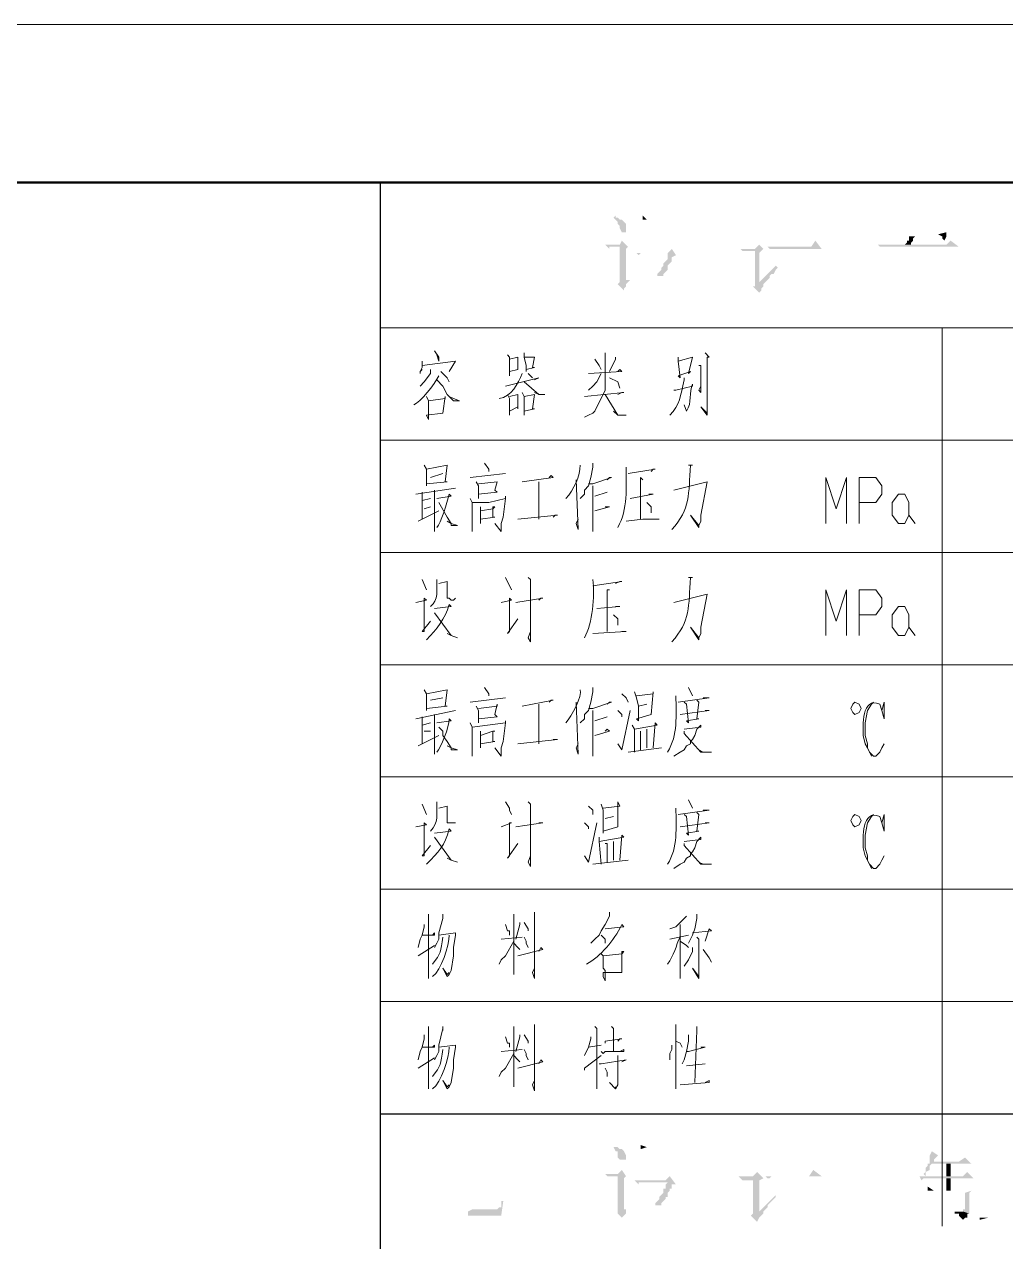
# Model space of a CAD drawing. Header units: millimetres. Extents: x -219 to 948, y -831 to -7.
# Drawn here: x 694.8 to 779.7, y -112.4 to -7 of the extents above; entities that cross this region are included whole.
import ezdxf

# ---------------------------------------------------------------- set-up
doc = ezdxf.new("R2010")
doc.units = ezdxf.units.MM
doc.layers.add('1', color=7, linetype='Continuous')

msp = doc.modelspace()

# ---------------------------------------------------------------- hatches: boundary and pattern name
h = msp.add_hatch(color=0)
h.dxf.hatch_style = 2
h.paths.add_polyline_path([(745.96, -23.55), (745.78, -23.73), (745.96, -23.91), (746.14, -24.09), (746.14, -24.27), (746.32, -24.45), (746.32, -24.63), (746.5, -24.99), (746.68, -24.99), (746.86, -24.99), (746.86, -24.81), (746.86, -24.45), (746.86, -24.27), (746.5, -23.91), (746.32, -23.91), (746.14, -23.73), (745.96, -23.73)])
h = msp.add_hatch(color=0)
h.dxf.hatch_style = 2
h.paths.add_polyline_path([(748.3, -23.55), (748.3, -23.91), (748.66, -23.91)])
h = msp.add_hatch(color=0)
h.dxf.hatch_style = 2
h.paths.add_polyline_path([(774.58, -24.99), (773.86, -25.17), (774.22, -25.35), (774.22, -25.53), (774.4, -25.71), (774.58, -25.35), (774.58, -25.17)])
h = msp.add_hatch(color=0)
h.dxf.hatch_style = 2
h.paths.add_polyline_path([(746.5, -25.71), (746.32, -26.07), (745.06, -26.07), (745.42, -26.43), (745.42, -26.25), (747.04, -26.25)])
h = msp.add_hatch(color=0)
h.dxf.hatch_style = 2
h.paths.add_polyline_path([(747.04, -26.25), (746.32, -26.25), (746.32, -29.31), (746.14, -29.49), (746.68, -30.03), (746.68, -29.85), (746.86, -29.67), (746.86, -29.49), (747.04, -29.31), (747.22, -29.13), (746.86, -29.13), (746.86, -26.43)])
h = msp.add_hatch(color=0)
h.dxf.hatch_style = 2
h.paths.add_polyline_path([(758.38, -26.07), (758.02, -26.43), (756.76, -26.43), (756.94, -26.61), (758.02, -26.61), (758.74, -26.43)])
h = msp.add_hatch(color=0)
h.dxf.hatch_style = 2
h.paths.add_polyline_path([(763.24, -25.71), (762.88, -26.25), (759.1, -26.25), (759.28, -26.43), (759.46, -26.43), (763.78, -26.43)])
h = msp.add_hatch(color=0)
h.dxf.hatch_style = 2
h.paths.add_polyline_path([(774.94, -25.71), (774.58, -26.07), (768.64, -26.07), (768.82, -26.25), (775.66, -26.25)])
h = msp.add_hatch(color=0)
h.dxf.hatch_style = 2
h.paths.add_polyline_path([(772.06, -25.35), (771.34, -25.35), (771.34, -25.53), (771.34, -25.71), (771.16, -25.71), (771.16, -25.89), (770.98, -26.07), (771.52, -26.07), (771.52, -25.89), (771.7, -25.71), (771.7, -25.53), (771.88, -25.35)])
h = msp.add_hatch(color=0)
h.dxf.hatch_style = 2
h.paths.add_polyline_path([(750.82, -26.43), (750.46, -26.79), (747.76, -26.79), (750.46, -26.79), (750.46, -26.97), (750.46, -27.33), (750.28, -27.51), (750.1, -27.69), (750.1, -27.87), (749.92, -28.05), (749.92, -28.23), (749.56, -28.59), (749.56, -28.77), (750.1, -28.77), (750.1, -28.59), (750.46, -28.23), (750.46, -28.05), (750.46, -27.87), (750.64, -27.69), (750.82, -27.51), (750.82, -27.33), (750.82, -27.15), (751.18, -26.97)])
h = msp.add_hatch(color=0)
h.dxf.hatch_style = 2
h.paths.add_polyline_path([(747.76, -26.79), (747.94, -26.97), (748.12, -26.79), (750.46, -26.79)])
h = msp.add_hatch(color=0)
h.dxf.hatch_style = 2
h.paths.add_polyline_path([(758.74, -26.43), (758.02, -26.61), (758.02, -29.67), (757.84, -29.67), (758.38, -30.21), (758.56, -30.03), (758.56, -29.85), (758.74, -29.67), (758.74, -29.49), (758.92, -29.31), (758.38, -29.31), (758.38, -26.79)])
h = msp.add_hatch(color=0)
h.dxf.hatch_style = 2
h.paths.add_polyline_path([(759.82, -27.87), (758.38, -29.31), (758.92, -29.31), (759.28, -28.95), (759.28, -28.77), (759.46, -28.59), (759.64, -28.59), (759.82, -28.23), (760, -28.05)])
h = msp.add_hatch(color=0)
h.dxf.hatch_style = 2
h.paths.add_polyline_path([(745.78, -104.01), (745.78, -104.19), (745.96, -104.55), (746.14, -104.55), (746.14, -104.73), (746.14, -104.91), (746.14, -105.09), (746.32, -105.27), (746.5, -105.27), (746.5, -105.45), (746.5, -105.27), (746.68, -105.27), (746.86, -105.27), (746.86, -104.91), (746.68, -104.55), (746.5, -104.37), (746.32, -104.37), (746.14, -104.19), (745.96, -104.19), (745.78, -104.19)])
h = msp.add_hatch(color=0)
h.dxf.hatch_style = 2
h.paths.add_polyline_path([(748.12, -104.01), (748.12, -104.37), (748.66, -104.19)])
h = msp.add_hatch(color=0)
h.dxf.hatch_style = 2
h.paths.add_polyline_path([(776.2, -105.09), (775.66, -105.45), (774.94, -105.45), (773.14, -105.63), (772.96, -105.63), (772.96, -105.81), (772.78, -105.99), (772.78, -106.17), (772.78, -106.35), (772.6, -106.53), (772.78, -106.71), (772.78, -106.53), (772.78, -106.35), (773.14, -106.17), (773.14, -105.99), (773.14, -105.81), (773.32, -105.63), (776.74, -105.63)])
h = msp.add_hatch(color=0)
h.dxf.hatch_style = 2
h.paths.add_polyline_path([(773.32, -104.55), (773.14, -104.91), (773.14, -105.27), (773.14, -105.63), (774.94, -105.45), (773.5, -105.45), (773.5, -105.27), (773.68, -105.09), (773.86, -104.91)])
h = msp.add_hatch(color=0)
h.dxf.hatch_style = 2
h.paths.add_polyline_path([(746.5, -106.17), (746.14, -106.53), (745.06, -106.53), (745.24, -106.71), (745.42, -106.71), (746.86, -106.71)])
h = msp.add_hatch(color=0)
h.dxf.hatch_style = 2
h.paths.add_polyline_path([(758.2, -106.35), (757.84, -106.71), (756.58, -106.71), (756.94, -107.07), (757.84, -107.07), (758.74, -106.89)])
h = msp.add_hatch(color=0)
h.dxf.hatch_style = 2
h.paths.add_polyline_path([(763.06, -106.17), (762.7, -106.71), (758.92, -106.71), (759.1, -106.89), (759.28, -106.89), (759.46, -106.71), (763.78, -106.71)])
h = msp.add_hatch(color=0)
h.dxf.hatch_style = 2
h.paths.add_polyline_path([(776.38, -106.35), (776.02, -106.71), (772.24, -106.71), (772.42, -107.07), (772.6, -106.89), (776.92, -106.89)])
h = msp.add_hatch(color=0)
h.dxf.hatch_style = 2
h.paths.add_polyline_path([(774.94, -106.71), (774.94, -105.63), (774.58, -105.63), (774.58, -106.71)])
h = msp.add_hatch(color=0)
h.dxf.hatch_style = 2
h.paths.add_polyline_path([(746.86, -106.71), (746.14, -106.71), (746.14, -109.77), (746.14, -109.95), (746.5, -110.31), (746.86, -109.95), (746.86, -109.59), (747.04, -109.59), (746.68, -109.59), (746.68, -106.89)])
h = msp.add_hatch(color=0)
h.dxf.hatch_style = 2
h.paths.add_polyline_path([(750.64, -106.71), (750.28, -107.07), (747.58, -107.07), (750.46, -107.25), (750.28, -107.43), (750.28, -107.79), (750.1, -107.79), (750.1, -107.97), (750.1, -108.15), (749.74, -108.51), (749.74, -108.69), (749.56, -108.87), (749.38, -109.05), (749.38, -109.23), (749.92, -109.23), (749.92, -109.05), (750.1, -108.87), (750.28, -108.69), (750.28, -108.51), (750.46, -108.51), (750.46, -108.33), (750.46, -108.15), (750.64, -107.97), (750.64, -107.79), (750.82, -107.79), (750.82, -107.43), (751.18, -107.43)])
h = msp.add_hatch(color=0)
h.dxf.hatch_style = 2
h.paths.add_polyline_path([(747.58, -107.07), (747.94, -107.43), (747.94, -107.25), (750.46, -107.25)])
h = msp.add_hatch(color=0)
h.dxf.hatch_style = 2
h.paths.add_polyline_path([(758.74, -106.89), (757.84, -107.07), (757.84, -109.95), (757.66, -110.13), (758.2, -110.67), (758.38, -110.31), (758.74, -109.95), (758.74, -109.77), (758.38, -109.77), (758.38, -107.07)])
h = msp.add_hatch(color=0)
h.dxf.hatch_style = 2
h.paths.add_polyline_path([(774.94, -107.97), (774.94, -106.89), (774.58, -106.89), (774.58, -107.97)])
h = msp.add_hatch(color=0)
h.dxf.hatch_style = 2
h.paths.add_polyline_path([(759.82, -108.33), (758.38, -109.77), (758.74, -109.77), (759.1, -109.41), (759.1, -109.23), (759.28, -109.05), (759.46, -108.87), (759.64, -108.69), (759.82, -108.51)])
h = msp.add_hatch(color=0)
h.dxf.hatch_style = 2
h.paths.add_polyline_path([(772.96, -107.61), (772.96, -107.97), (773.5, -107.97)])
h = msp.add_hatch(color=0)
h.dxf.hatch_style = 2
h.paths.add_polyline_path([(776.74, -107.97), (776.2, -108.15), (776.2, -109.59), (776.02, -109.59), (776.02, -109.77), (776.56, -109.95), (776.56, -108.15)])
h = msp.add_hatch(color=0)
h.dxf.hatch_style = 2
h.paths.add_polyline_path([(736.24, -108.87), (736.06, -108.87), (736.06, -109.05), (736.06, -109.41), (735.88, -109.41), (735.7, -109.59), (733.54, -109.59), (733.18, -109.77), (733.18, -110.13), (736.06, -110.13)])
h = msp.add_hatch(color=0)
h.dxf.hatch_style = 2
h.paths.add_polyline_path([(775.3, -109.77), (775.3, -109.95), (775.66, -109.95), (775.66, -110.13), (775.84, -110.31), (776.02, -110.49), (776.2, -110.31), (776.38, -110.31), (776.38, -110.13), (776.38, -109.95), (776.56, -109.95), (776.02, -109.77)])
h = msp.add_hatch(color=0)
h.dxf.hatch_style = 2
h.paths.add_polyline_path([(777.46, -110.31), (777.46, -110.49), (778.18, -110.31), (777.82, -110.31)])

# ---------------------------------------------------------------- linework, layer by layer
at = {"layer": '1', "color": 0, "lineweight": 5}
for points in [[(-218.84, -6.99), (-218.84, -830.85), (947.56, -830.85), (947.56, -6.99), (-218.84, -6.99)], [(725.62, -33.27), (933.7, -33.27)], [(774.22, -33.27), (774.22, -111.03)], [(730.3, -35.25), (730.66, -35.79), (730.66, -36.15), (730.48, -35.61)], [(736.6, -35.61), (736.78, -35.79), (736.78, -37.41), (736.78, -37.05), (737.5, -36.87), (737.5, -36.87), (737.5, -35.79), (737.5, -35.79), (736.78, -35.97)], [(738.04, -35.43), (738.04, -35.79), (738.22, -36.51), (738.22, -37.05), (738.22, -36.87), (738.94, -36.69), (738.76, -36.69), (738.94, -35.79), (738.04, -35.79)], [(745.06, -35.43), (745.06, -35.79), (745.06, -38.31), (745.06, -37.95), (745.06, -37.59)], [(745.96, -35.79), (745.96, -35.97), (745.42, -37.05)], [(751.36, -35.79), (751.36, -36.15), (751.54, -37.59), (751.36, -37.41), (752.44, -37.05), (752.26, -37.23), (752.62, -35.79), (752.62, -35.79), (751.36, -36.15)], [(753.7, -35.43), (754.06, -35.79), (753.88, -35.79), (753.88, -40.83), (753.34, -40.11), (753.88, -40.65), (753.88, -40.47)], [(729.22, -36.15), (729.22, -36.69), (729.04, -37.05), (729.04, -37.23), (729.04, -37.05), (729.22, -36.87)], [(729.94, -36.87), (729.94, -37.23), (729.4, -37.95), (729.04, -38.31)], [(729.22, -36.51), (732.1, -36.15), (732.1, -36.15), (731.56, -37.05)], [(743.62, -37.23), (746.5, -37.05), (746.32, -36.87), (746.14, -37.05)], [(744.16, -35.97), (744.52, -36.51), (744.7, -36.87)], [(753.16, -36.51), (753.34, -36.51), (753.34, -38.85), (753.16, -38.67), (753.34, -38.31)], [(730.48, -37.77), (731.02, -38.31), (731.38, -39.03), (731.92, -39.57), (732.46, -39.57), (731.92, -39.39), (731.56, -39.21)], [(730.84, -37.05), (731.38, -37.59), (731.56, -37.95), (731.38, -37.59)], [(736.42, -38.31), (739.3, -37.59), (739.3, -37.59), (738.94, -37.77)], [(738.4, -37.23), (738.58, -37.41), (738.76, -37.59)], [(744.7, -37.23), (744.34, -37.95), (743.98, -38.31), (743.62, -38.67)], [(745.42, -37.59), (746.14, -37.95), (746.32, -38.49)], [(737.86, -38.85), (738.04, -39.21), (738.04, -40.83), (738.04, -40.47), (738.94, -40.29), (738.76, -40.29), (738.94, -39.03), (738.04, -39.21)], [(738.04, -37.95), (739.3, -39.03), (739.84, -39.03), (739.3, -39.03), (738.94, -38.85)], [(745.06, -38.31), (745.06, -38.67), (744.7, -39.39), (744.34, -40.11), (744.16, -40.47), (743.98, -40.65), (743.62, -40.83), (743.26, -41.01)], [(743.26, -39.21), (746.68, -38.85), (746.5, -38.85), (746.14, -39.03)], [(729.58, -39.21), (729.76, -39.57), (729.76, -41.19), (729.58, -40.83), (731.02, -40.65), (731.02, -40.65), (731.2, -39.21), (731.2, -39.39), (729.76, -39.57)], [(736.6, -39.03), (736.78, -39.39), (736.78, -40.83), (736.78, -40.47), (737.5, -40.11), (737.5, -40.29), (737.5, -39.03), (737.5, -39.03), (736.78, -39.21)], [(745.06, -39.03), (746.14, -40.83), (746.86, -40.83), (746.14, -40.83), (745.78, -40.47)], [(725.62, -42.99), (933.7, -42.99)], [(729.4, -45.15), (729.58, -45.51), (729.58, -46.95), (729.58, -46.77), (731.38, -46.59), (731.2, -46.59), (731.38, -45.15), (731.38, -45.15), (729.58, -45.51)], [(734.62, -44.97), (734.98, -45.51), (734.98, -45.69)], [(743.98, -44.97), (743.98, -45.33), (743.8, -46.23), (743.62, -46.95), (743.26, -47.31), (743.26, -47.67), (742.9, -48.03)], [(729.94, -46.23), (731.02, -45.87)], [(733.36, -46.23), (736.42, -45.87)], [(737.86, -46.59), (740.56, -46.23), (740.38, -46.05), (740.2, -46.23)], [(743.62, -46.77), (743.98, -46.77), (745.6, -46.23), (745.42, -46.23), (745.24, -46.41)], [(747.04, -45.87), (749.38, -45.51), (749.2, -45.51), (749.02, -45.69)], [(748.12, -46.23), (748.3, -46.41), (748.12, -46.23), (748.12, -49.83)], [(764.14, -50.19), (764.14, -46.23), (765.04, -48.93), (765.94, -46.23), (765.94, -50.19)], [(767.02, -50.19), (767.02, -46.23), (768.46, -46.23), (769, -46.95), (769, -47.67), (768.46, -48.39), (767.02, -48.39)], [(728.68, -47.67), (732.1, -47.13)], [(730.3, -47.31), (730.3, -50.91), (730.3, -50.19)], [(733.9, -46.59), (734.08, -46.95), (734.08, -48.03), (734.08, -47.67), (735.7, -47.49), (735.52, -47.31), (735.7, -46.59), (734.08, -46.77)], [(739.3, -46.59), (739.3, -49.83)], [(742.54, -46.41), (742.72, -50.73), (742.54, -50.19), (742.72, -49.83)], [(743.98, -46.95), (743.98, -49.29), (743.98, -50.91), (743.98, -50.55), (743.98, -49.83)], [(751, -47.31), (753.88, -46.59), (753.34, -49.47), (753.34, -50.01), (753.16, -50.37), (753.16, -50.55), (752.44, -49.47), (753.16, -50.37)], [(729.22, -47.49), (729.22, -49.83)], [(729.22, -48.21), (729.94, -48.03)], [(730.66, -48.39), (731.38, -49.65), (731.74, -50.19), (731.74, -50.37), (732.28, -50.37), (731.74, -50.19)], [(733.54, -50.37), (733.54, -50.55), (733.54, -50.91), (733.54, -49.11), (733.54, -48.39), (733.36, -48.03)], [(733.54, -48.39), (734.98, -48.39), (736.42, -48.03), (736.42, -47.85), (736.42, -48.03), (736.42, -48.03), (736.24, -49.65), (736.06, -50.19), (736.06, -50.55), (736.06, -50.91), (735.52, -50.19)], [(744.16, -47.85), (745.24, -47.49)], [(747.22, -48.03), (749.2, -47.67), (749.02, -47.67), (748.84, -47.67)], [(748.66, -48.39), (749.02, -48.75), (749.02, -49.11), (749.02, -49.29)], [(770.98, -50.19), (770.44, -50.19), (769.9, -49.47), (769.9, -48.39), (770.44, -47.67), (770.98, -47.67), (771.34, -48.39), (771.34, -49.47), (770.98, -50.19)], [(728.86, -50.01), (730.66, -49.11)], [(729.4, -48.93), (729.94, -48.75)], [(734.26, -48.75), (734.26, -49.11), (734.26, -50.19), (734.26, -49.83), (735.52, -49.65), (735.34, -49.65), (735.34, -48.75), (735.52, -48.75), (735.34, -48.93), (734.26, -49.11)], [(737.5, -49.83), (740.92, -49.47), (740.74, -49.47), (740.56, -49.65)], [(744.16, -49.11), (745.42, -48.75), (745.24, -48.75), (745.06, -48.75)], [(771.34, -49.47), (771.88, -50.19)], [(731.38, -50.01), (731.74, -50.19)], [(746.86, -50.01), (748.3, -49.83), (749.74, -49.83), (749.56, -49.83), (749.38, -49.83)], [(725.62, -52.71), (933.7, -52.71)], [(729.22, -55.05), (729.58, -55.95)], [(730.66, -55.41), (731.38, -55.23), (731.38, -55.23), (731.38, -55.59), (731.38, -56.67), (731.38, -56.67), (731.56, -56.67), (731.74, -56.85), (731.92, -56.85), (732.1, -56.67), (732.1, -56.67)], [(736.42, -54.87), (736.96, -55.95)], [(738.4, -54.87), (738.58, -55.05), (738.58, -60.45), (738.4, -60.09), (738.58, -59.55)], [(743.98, -55.59), (746.5, -55.23), (746.32, -55.23), (745.96, -55.41)], [(728.68, -57.03), (729.58, -56.85), (729.4, -56.67), (729.4, -59.55), (729.22, -59.55), (729.94, -58.65)], [(736.06, -57.03), (736.96, -56.85), (736.78, -56.67), (736.78, -59.55), (736.6, -59.73), (737.5, -58.47)], [(737.32, -57.03), (739.66, -56.67), (739.48, -56.67), (739.3, -56.85)], [(745.24, -55.95), (745.42, -55.95), (745.24, -55.95), (745.24, -59.55)], [(751, -57.03), (753.88, -56.31), (753.34, -59.19), (753.34, -59.73), (753.16, -60.09), (753.16, -60.27), (752.44, -59.19), (753.16, -60.09)], [(764.14, -59.91), (764.14, -55.95), (765.04, -58.65), (765.94, -55.95), (765.94, -59.91)], [(767.02, -59.91), (767.02, -55.95), (768.46, -55.95), (769, -56.67), (769, -57.39), (768.46, -58.11), (767.02, -58.11)], [(730.3, -57.93), (731.74, -59.91), (732.28, -60.09), (731.74, -59.91), (731.38, -59.73)], [(744.34, -57.57), (746.32, -57.39), (746.14, -57.39), (745.96, -57.39)], [(770.98, -59.91), (770.44, -59.91), (769.9, -59.19), (769.9, -58.11), (770.44, -57.39), (770.98, -57.39), (771.34, -58.11), (771.34, -59.19), (770.98, -59.91)], [(745.78, -58.11), (746.14, -58.47), (746.14, -58.83), (746.14, -59.01)], [(743.98, -59.73), (746.86, -59.55), (746.5, -59.55)], [(771.34, -59.19), (771.88, -59.91)], [(725.62, -62.43), (933.7, -62.43)], [(729.4, -64.59), (729.58, -64.95), (729.58, -66.39), (729.58, -66.21), (731.38, -66.03), (731.2, -66.03), (731.38, -64.59), (731.38, -64.59), (729.58, -64.95)], [(729.94, -65.49), (731.02, -65.31)], [(733.36, -65.67), (736.42, -65.31)], [(734.62, -64.41), (734.98, -64.95), (734.98, -65.13)], [(743.98, -64.41), (743.98, -64.77), (743.8, -65.67), (743.62, -66.39), (743.26, -66.75), (743.26, -67.11), (742.9, -67.47)], [(746.5, -64.95), (746.86, -65.31), (747.04, -65.67)], [(747.58, -64.77), (747.76, -65.31), (747.94, -66.03), (747.94, -67.29), (747.76, -67.11), (749.02, -66.75), (749.02, -66.75), (749.2, -64.77), (749.2, -64.95), (747.76, -65.13)], [(751.36, -65.67), (754.06, -65.31), (753.7, -65.31), (753.52, -65.31)], [(752.26, -64.41), (752.62, -65.13)], [(728.68, -67.11), (732.1, -66.39)], [(733.9, -66.03), (734.08, -66.39), (734.08, -67.47), (734.08, -67.11), (735.7, -66.93), (735.52, -66.75), (735.7, -65.85), (735.7, -66.03), (734.08, -66.21)], [(737.86, -66.03), (740.56, -65.49), (740.38, -65.49), (740.2, -65.67)], [(739.3, -65.85), (739.3, -69.27)], [(742.54, -65.67), (742.72, -70.17), (742.54, -69.63), (742.72, -69.27)], [(743.62, -66.21), (743.98, -66.21), (745.6, -65.67), (745.42, -65.67), (745.24, -65.85)], [(743.98, -66.39), (743.98, -68.73), (743.98, -70.35), (743.98, -69.99), (743.98, -69.27)], [(746.14, -66.39), (746.5, -66.75), (746.5, -66.93)], [(746.14, -69.27), (746.5, -69.81), (747.22, -66.39)], [(747.94, -66.03), (748.66, -65.85)], [(751.54, -66.75), (754.06, -66.39), (753.88, -66.39), (753.7, -66.39)], [(751.9, -65.67), (752.08, -65.85), (752.26, -67.47), (752.08, -67.29), (753.16, -67.11), (752.98, -67.11), (753.16, -65.67), (752.98, -65.49)], [(767.2, -66.21), (767.02, -65.85), (766.66, -65.67), (766.48, -65.85), (766.3, -66.21), (766.48, -66.57), (766.66, -66.75), (767.02, -66.57), (767.2, -66.21)], [(768.1, -70.35), (767.74, -69.63), (767.74, -69.27), (767.56, -68.55), (767.56, -67.47), (767.74, -66.39), (768.1, -65.85), (768.28, -65.67)], [(729.22, -66.93), (729.22, -69.27)], [(730.3, -66.75), (730.3, -70.17), (730.3, -69.63)], [(733.54, -67.83), (736.42, -67.47), (736.42, -67.29), (736.42, -67.47), (736.42, -67.47), (736.24, -69.09), (736.06, -69.63), (736.06, -69.99), (736.06, -70.35), (735.52, -69.63)], [(744.16, -67.29), (745.24, -66.93)], [(729.22, -67.65), (729.94, -67.47)], [(729.4, -68.19), (729.94, -68.19)], [(730.66, -67.83), (731.02, -68.19), (731.02, -68.55), (731.38, -69.09), (731.74, -69.63), (731.74, -69.81), (732.28, -69.81), (731.74, -69.63)], [(733.54, -69.81), (733.54, -69.99), (733.54, -70.35), (733.54, -68.55), (733.54, -67.83), (733.36, -67.47)], [(734.26, -68.19), (734.26, -68.55), (734.26, -69.63), (734.26, -69.27), (735.52, -69.09), (735.34, -69.09), (735.34, -68.19), (735.52, -68.19), (735.34, -68.19), (734.26, -68.55)], [(744.16, -68.55), (745.42, -68.19), (745.24, -68.01), (745.06, -68.19)], [(749.2, -69.63), (749.38, -67.47), (749.56, -67.65), (747.58, -68.01), (747.4, -67.65), (747.58, -68.01), (747.58, -69.99)], [(748.12, -69.81), (748.12, -68.19)], [(748.66, -68.01), (748.66, -68.19), (748.66, -69.63)], [(751.9, -68.01), (753.34, -67.83), (753.34, -67.65), (752.98, -68.01), (752.8, -68.55), (752.62, -68.91), (752.44, -69.09), (752.44, -69.27), (752.08, -69.45), (751.9, -69.81), (751.54, -69.99), (751, -70.35)], [(751.9, -68.19), (751.9, -68.37), (753.34, -69.99), (754.24, -69.99), (753.52, -69.99), (753.16, -69.81)], [(728.86, -69.45), (730.66, -68.55)], [(731.38, -69.45), (731.74, -69.63)], [(737.5, -69.27), (740.92, -68.91), (740.74, -68.91), (740.56, -68.91)], [(747.04, -69.99), (749.92, -69.63)], [(725.62, -72.15), (933.7, -72.15)], [(729.22, -74.49), (729.58, -75.39)], [(730.66, -74.85), (731.38, -74.67), (731.38, -74.67), (731.38, -75.03), (731.38, -75.93), (731.38, -76.11), (732.1, -76.11), (732.1, -76.11)], [(736.42, -74.31), (736.78, -74.85), (736.78, -75.03), (736.96, -75.39)], [(738.4, -74.31), (738.58, -74.49), (738.58, -79.89), (738.4, -79.53), (738.58, -78.99)], [(743.62, -74.67), (743.98, -75.03), (743.98, -75.39)], [(744.7, -74.49), (744.88, -75.03), (744.88, -77.01), (744.88, -76.83), (746.14, -76.47), (746.14, -76.47), (746.14, -74.31), (746.32, -74.67), (744.88, -74.85)], [(752.26, -74.13), (752.62, -74.85)], [(745.06, -75.75), (745.78, -75.57)], [(751.36, -75.39), (754.06, -75.03), (753.7, -75.03), (753.52, -75.03)], [(751.9, -75.39), (752.08, -75.57), (752.26, -77.19), (752.08, -77.01), (753.16, -76.83), (752.98, -76.83), (753.16, -75.39), (752.98, -75.21)], [(767.2, -75.93), (767.02, -75.57), (766.66, -75.39), (766.48, -75.57), (766.3, -75.93), (766.48, -76.29), (766.66, -76.47), (767.02, -76.29), (767.2, -75.93)], [(768.1, -80.07), (767.74, -79.35), (767.74, -78.99), (767.56, -78.27), (767.56, -77.19), (767.74, -76.11), (768.1, -75.57), (768.28, -75.39)], [(728.68, -76.47), (729.58, -76.29), (729.4, -76.11), (729.4, -78.99), (729.22, -78.99), (729.94, -78.09)], [(736.06, -76.47), (736.96, -76.11), (736.78, -76.11), (736.78, -78.99), (736.6, -79.17), (737.5, -77.91)], [(737.32, -76.47), (739.66, -76.11), (739.3, -76.11)], [(743.26, -76.11), (743.62, -76.47), (743.62, -76.65)], [(743.26, -78.99), (743.62, -79.53), (744.34, -76.11)], [(751.54, -76.47), (754.06, -76.11), (753.88, -76.11), (753.7, -76.11)], [(730.3, -77.37), (731.74, -79.35), (732.28, -79.53), (731.74, -79.35), (731.38, -79.17)], [(746.32, -79.35), (746.5, -77.19), (746.68, -77.37), (744.52, -77.73), (744.52, -77.37), (744.52, -77.73), (744.7, -79.71)], [(745.24, -79.53), (745.24, -77.91), (745.06, -77.91)], [(745.78, -77.73), (745.78, -77.91), (745.78, -79.35)], [(751.9, -77.73), (753.34, -77.55), (753.34, -77.37), (752.98, -77.73), (752.8, -78.27), (752.62, -78.63), (752.44, -78.81), (752.44, -78.99), (752.08, -79.17), (751.9, -79.53), (751.54, -79.71), (751, -80.07)], [(751.9, -77.91), (751.9, -78.09), (753.34, -79.71), (754.24, -79.71), (754.06, -79.71), (753.52, -79.71), (753.16, -79.53)], [(743.98, -79.71), (747.04, -79.35)], [(725.62, -81.87), (933.7, -81.87)], [(729.76, -84.03), (729.76, -89.61), (729.76, -88.89)], [(731.02, -84.03), (731.02, -84.39), (731.02, -84.39), (730.66, -85.65), (730.66, -86.19), (730.48, -86.55), (730.3, -86.91)], [(737.14, -84.03), (737.14, -89.25), (737.14, -88.35)], [(738.94, -83.85), (738.94, -89.61), (738.76, -89.07), (738.94, -88.71)], [(745.42, -83.85), (745.42, -84.21), (745.06, -84.93), (744.7, -85.47), (744.52, -85.83), (744.16, -86.19), (743.8, -86.55)], [(752.08, -84.21), (751.9, -84.39), (751.54, -84.75), (751.18, -85.11), (750.64, -85.29)], [(752.98, -84.03), (752.98, -84.39), (752.8, -85.29), (752.62, -85.83), (752.26, -86.55)], [(729.4, -84.93), (729.4, -85.11), (729.22, -85.83), (729.04, -86.19), (728.86, -86.91)], [(736.42, -84.93), (736.6, -85.47), (736.78, -85.47), (736.78, -85.83)], [(737.68, -84.75), (737.68, -84.93), (737.32, -86.19)], [(738.04, -84.75), (738.4, -85.29), (738.4, -85.47)], [(751.54, -84.93), (751.54, -89.61), (751.54, -89.07)], [(752.62, -85.65), (754.24, -85.47), (754.06, -85.29), (753.7, -86.37)], [(729.22, -85.83), (730.3, -85.83), (730.3, -85.65), (730.12, -85.83)], [(730.66, -85.83), (732.1, -85.65), (732.1, -85.83), (731.92, -86.91), (731.92, -87.63), (731.74, -88.89), (731.56, -89.25), (731.38, -89.43), (731.02, -88.71), (731.38, -89.25), (731.56, -89.07)], [(737.14, -86.37), (736.42, -87.63), (736.06, -87.99), (735.88, -88.35)], [(736.06, -86.19), (737.86, -86.01)], [(738.04, -86.01), (738.22, -86.37), (738.22, -86.55), (738.4, -86.91)], [(744.7, -85.83), (744.7, -85.83), (745.06, -86.19), (745.06, -86.55), (745.06, -86.19)], [(750.64, -86.19), (752.26, -85.83)], [(751.54, -86.37), (752.08, -86.73), (752.26, -86.91)], [(752.98, -86.01), (753.16, -86.19), (753.16, -89.61), (752.62, -88.71), (753.16, -89.43)], [(728.86, -87.63), (730.3, -86.73)], [(737.14, -86.55), (737.5, -86.91), (737.68, -87.09)], [(737.5, -87.63), (739.66, -87.09), (739.48, -86.91), (739.3, -87.27)], [(744.7, -87.45), (744.88, -87.63), (744.88, -88.71), (745.06, -88.89), (745.06, -89.79), (744.88, -89.43), (744.88, -89.07), (746.5, -89.07), (746.5, -89.07), (746.5, -87.27), (746.68, -87.27), (746.5, -87.45), (744.88, -87.63)], [(752.62, -86.91), (752.62, -87.27), (752.26, -87.99), (751.9, -88.53)], [(753.52, -87.09), (754.06, -87.81), (754.24, -88.17)], [(725.62, -91.59), (933.7, -91.59)], [(729.76, -93.75), (729.76, -99.15), (729.76, -98.61)], [(731.02, -93.75), (731.02, -94.11), (731.02, -93.93), (730.66, -95.37), (730.66, -95.91), (730.48, -96.27), (730.3, -96.63)], [(737.14, -93.75), (737.14, -98.97), (737.14, -98.07)], [(738.94, -93.57), (738.94, -99.33), (738.76, -98.79), (738.94, -98.43)], [(744.16, -93.75), (744.34, -93.93), (744.34, -93.93), (744.34, -99.15), (744.34, -98.43)], [(745.6, -93.75), (745.78, -93.93), (745.78, -93.93), (745.78, -95.91)], [(751.18, -93.57), (751.18, -93.93), (751.18, -99.15), (751.18, -98.43)], [(752.98, -93.75), (752.98, -94.11), (752.8, -98.61)], [(729.4, -94.47), (729.4, -94.83), (729.22, -95.55), (729.04, -95.91), (728.86, -96.63)], [(736.42, -94.65), (736.6, -95.19), (736.78, -95.19), (736.78, -95.55)], [(737.68, -94.47), (737.68, -94.65), (737.32, -95.91)], [(738.04, -94.47), (738.4, -95.01), (738.4, -95.19)], [(743.8, -94.65), (743.8, -94.83), (743.62, -95.55), (743.26, -96.27)], [(745.06, -95.01), (745.06, -95.19), (745.06, -95.01), (746.5, -94.83), (746.32, -94.83), (746.14, -95.01)], [(752.26, -94.47), (752.26, -95.01), (752.08, -95.91), (751.9, -96.63), (751.72, -96.99)], [(729.22, -95.55), (730.3, -95.55), (730.3, -95.37), (730.12, -95.55)], [(730.66, -95.55), (732.1, -95.37), (732.1, -95.55), (731.92, -96.63), (731.92, -97.35), (731.74, -98.61), (731.56, -98.97), (731.38, -99.15), (731.02, -98.43), (731.38, -98.97), (731.56, -98.79)], [(736.06, -95.91), (737.86, -95.73)], [(738.04, -95.73), (738.22, -96.09), (738.22, -96.27), (738.4, -96.63)], [(743.62, -95.55), (744.7, -95.37)], [(744.7, -95.91), (744.88, -96.09), (745.06, -95.91), (746.68, -95.91), (746.68, -95.73), (746.32, -95.91)], [(750.82, -95.37), (750.82, -95.73), (750.64, -96.09), (750.64, -96.63)], [(751.18, -95.01), (751.54, -95.19), (751.72, -95.55)], [(752.08, -95.91), (752.26, -95.91), (753.7, -95.55), (753.7, -95.55), (753.34, -95.55)], [(728.86, -97.35), (730.3, -96.45)], [(737.14, -96.09), (736.42, -97.35), (736.06, -97.71), (735.88, -98.07)], [(737.14, -96.27), (737.5, -96.63), (737.68, -96.81)], [(737.5, -97.35), (739.66, -96.81), (739.48, -96.63), (739.3, -96.99)], [(743.26, -97.53), (743.26, -97.35), (744.7, -96.27)], [(744.52, -96.99), (744.7, -96.99), (744.7, -96.99), (746.86, -96.63), (746.86, -96.63), (746.5, -96.81)], [(746.14, -96.27), (746.14, -98.79), (745.96, -99.15), (745.96, -99.15), (745.42, -98.61), (745.96, -99.15), (745.96, -98.97)], [(745.06, -97.35), (745.24, -97.71), (745.24, -98.07)], [(752.08, -97.17), (753.7, -96.99)], [(751.54, -98.79), (754.06, -98.61), (754.06, -98.43), (753.7, -98.61)]]:
    msp.add_lwpolyline(points, dxfattribs=at)
at = {"layer": '1', "color": 0, "lineweight": 50}
msp.add_lwpolyline([(-184.1, -20.67), (-184.1, -816.99), (933.7, -816.99), (933.7, -20.67), (-184.1, -20.67)], dxfattribs=at)
at = {"layer": '1', "color": 0, "lineweight": 25}
for points in [[(725.62, -461.85), (725.62, -20.67)], [(725.62, -101.31), (933.7, -101.31)]]:
    msp.add_lwpolyline(points, dxfattribs=at)
at = {"layer": '1', "color": 0, "lineweight": 5}
for points in [[(730.66, -37.41), (730.3, -38.13), (729.04, -39.75), (728.5, -39.93)], [(737.86, -37.23), (737.5, -38.13), (736.96, -39.21), (735.88, -39.39)], [(742.9, -45.15), (742.9, -46.05), (742.36, -47.31), (741.64, -48.03)], [(746.86, -45.33), (746.86, -47.13), (747.04, -48.93), (746.14, -50.55)], [(730.48, -55.05), (730.48, -55.95), (730.66, -56.85), (729.94, -57.39)], [(743.98, -55.05), (744.16, -56.49), (743.98, -58.83), (743.26, -60.09)], [(742.9, -64.59), (743.08, -65.13), (742.18, -66.93), (741.64, -67.47)], [(751.18, -65.13), (751.18, -66.75), (751.36, -68.55), (750.46, -69.99)], [(730.48, -74.31), (730.48, -75.39), (730.66, -76.11), (729.94, -76.83)], [(751.18, -74.85), (751.18, -76.47), (751.36, -78.27), (750.46, -79.71)], [(731.56, -85.83), (731.56, -86.73), (730.84, -88.89), (730.12, -89.43)], [(731.02, -86.01), (730.84, -87.27), (730.84, -87.45), (730.12, -88.35)], [(751.54, -86.01), (751.18, -86.73), (751, -87.63), (750.46, -88.35)], [(731.56, -95.55), (731.56, -96.45), (730.84, -98.61), (730.12, -99.15)], [(731.02, -95.73), (730.84, -96.99), (730.84, -97.17), (730.12, -98.07)]]:
    msp.add_open_spline(points, degree=3, dxfattribs=at)
for points, knots in [([(751.9, -37.59), (751.9, -37.59), (751.9, -37.77), (751.9, -37.77), (751.54, -39.21), (751.54, -39.93), (750.64, -40.83)], [0, 0, 0, 0, 1, 1, 1, 2, 2, 2, 2]), ([(751, -38.67), (751, -38.67), (751.18, -38.67), (751.18, -38.67), (751.18, -38.67), (752.62, -38.31), (752.62, -38.31), (752.62, -38.31), (752.62, -38.13), (752.62, -38.13), (752.26, -38.85), (752.62, -39.75), (752.08, -40.47), (752.08, -40.47), (751.9, -39.93), (751.9, -39.93)], [0, 0, 0, 0, 1, 1, 1, 2, 2, 2, 3, 3, 3, 4, 4, 4, 5, 5, 5, 5]), ([(752.26, -45.15), (752.26, -45.15), (752.62, -45.15), (752.62, -45.15), (752.62, -45.15), (752.44, -45.15), (752.44, -45.15), (752.26, -47.67), (752.44, -48.93), (750.82, -50.73)], [0, 0, 0, 0, 1, 1, 1, 2, 2, 2, 3, 3, 3, 3]), ([(730.48, -48.03), (730.48, -48.03), (731.74, -47.85), (731.74, -47.85), (731.74, -47.85), (731.56, -47.67), (731.56, -47.67), (731.38, -48.39), (730.84, -50.19), (730.48, -50.55)], [0, 0, 0, 0, 1, 1, 1, 2, 2, 2, 3, 3, 3, 3]), ([(752.26, -54.87), (752.26, -54.87), (752.62, -54.87), (752.62, -54.87), (752.62, -54.87), (752.44, -54.87), (752.44, -54.87), (752.26, -57.39), (752.44, -58.65), (750.82, -60.45)], [0, 0, 0, 0, 1, 1, 1, 2, 2, 2, 3, 3, 3, 3]), ([(730.3, -57.57), (730.3, -57.57), (731.74, -57.39), (731.74, -57.39), (731.74, -57.39), (731.56, -57.21), (731.56, -57.21), (731.2, -58.47), (730.48, -59.37), (729.58, -60.27)], [0, 0, 0, 0, 1, 1, 1, 2, 2, 2, 3, 3, 3, 3]), ([(769.18, -69.27), (769.18, -69.27), (769, -69.63), (769, -69.63), (769, -69.63), (768.82, -69.99), (768.82, -69.99), (768.82, -69.99), (768.46, -70.35), (768.46, -70.35), (768.46, -70.35), (768.28, -70.35), (768.28, -70.35), (768.28, -70.35), (767.92, -69.99), (767.92, -69.99), (767.92, -69.99), (767.74, -69.63), (767.74, -69.63), (767.74, -69.63), (767.56, -69.27), (767.56, -69.27), (767.56, -69.27), (767.38, -68.55), (767.38, -68.55), (767.38, -67.83), (767.2, -65.13), (768.82, -65.85), (768.82, -65.85), (769, -66.39), (769, -66.39), (769, -66.39), (769.18, -65.67), (769.18, -65.67), (769.18, -65.67), (769.18, -67.11), (769.18, -67.11), (769.18, -67.11), (769, -66.39), (769, -66.39)], [0, 0, 0, 0, 1, 1, 1, 2, 2, 2, 3, 3, 3, 4, 4, 4, 5, 5, 5, 6, 6, 6, 7, 7, 7, 8, 8, 8, 9, 9, 9, 10, 10, 10, 11, 11, 11, 12, 12, 12, 13, 13, 13, 13]), ([(730.48, -67.47), (730.48, -67.47), (731.74, -67.29), (731.74, -67.29), (731.74, -67.29), (731.56, -67.11), (731.56, -67.11), (731.56, -67.83), (730.84, -69.63), (730.48, -69.99)], [0, 0, 0, 0, 1, 1, 1, 2, 2, 2, 3, 3, 3, 3]), ([(769.18, -78.99), (769.18, -78.99), (769, -79.35), (769, -79.35), (769, -79.35), (768.82, -79.71), (768.82, -79.71), (768.82, -79.71), (768.46, -80.07), (768.46, -80.07), (768.46, -80.07), (768.28, -80.07), (768.28, -80.07), (768.28, -80.07), (767.92, -79.71), (767.92, -79.71), (767.92, -79.71), (767.74, -79.35), (767.74, -79.35), (767.74, -79.35), (767.56, -78.99), (767.56, -78.99), (767.56, -78.99), (767.38, -78.27), (767.38, -78.27), (767.38, -77.55), (767.2, -74.85), (768.82, -75.57), (768.82, -75.57), (769, -76.11), (769, -76.11), (769, -76.11), (769.18, -75.39), (769.18, -75.39), (769.18, -75.39), (769.18, -76.83), (769.18, -76.83), (769.18, -76.83), (769, -76.11), (769, -76.11)], [0, 0, 0, 0, 1, 1, 1, 2, 2, 2, 3, 3, 3, 4, 4, 4, 5, 5, 5, 6, 6, 6, 7, 7, 7, 8, 8, 8, 9, 9, 9, 10, 10, 10, 11, 11, 11, 12, 12, 12, 13, 13, 13, 13]), ([(730.3, -77.01), (730.3, -77.01), (731.74, -76.83), (731.74, -76.83), (731.74, -76.83), (731.56, -76.65), (731.56, -76.65), (731.2, -78.09), (730.66, -78.63), (729.58, -79.71)], [0, 0, 0, 0, 1, 1, 1, 2, 2, 2, 3, 3, 3, 3]), ([(745.06, -85.29), (745.06, -85.29), (745.06, -85.29), (745.06, -85.29), (745.06, -85.29), (746.68, -85.11), (746.68, -85.11), (746.68, -85.11), (746.5, -84.93), (746.5, -84.93), (745.78, -86.37), (744.7, -87.63), (743.44, -88.35)], [0, 0, 0, 0, 1, 1, 1, 2, 2, 2, 3, 3, 3, 4, 4, 4, 4])]:
    msp.add_open_spline(points, degree=3, knots=knots, dxfattribs=at)

doc.saveas('drawing.dxf')
